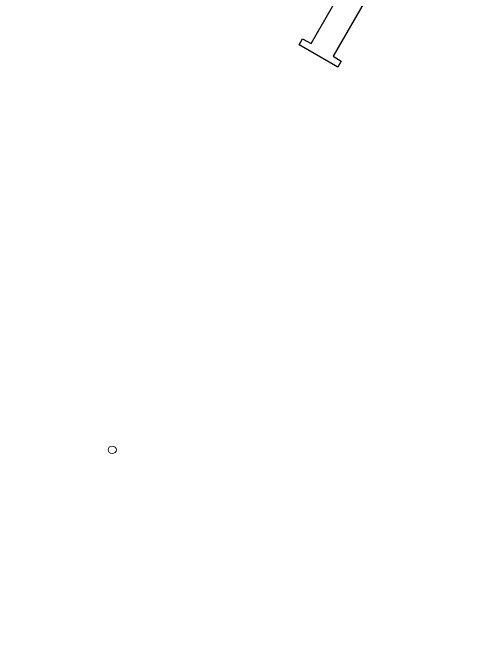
# Model space of a CAD drawing. Header units: millimetres. Extents: x -1775 to -1375, y 1217 to 1617.
# Drawn here: x -1583.4 to -1541.2, y 1395.3 to 1452.5 of the extents above; entities that cross this region are included whole.
import ezdxf

# ---------------------------------------------------------------- set-up
doc = ezdxf.new("R2010")
doc.units = ezdxf.units.MM
doc.header["$MEASUREMENT"] = 0
doc.layers.add('layer 1', color=7, linetype='Continuous')

msp = doc.modelspace()

# ---------------------------------------------------------------- linework, layer by layer
at = {"layer": 'layer 1', "color": 250, "lineweight": 20}
for major_axis, ratio in [((0, 73.3232), 1), ((0, 70.9643), 1), ((0.3763, 0), 0.912304)]:
    msp.add_ellipse((-1574.3533, 1412.6137), major_axis=major_axis, ratio=ratio, dxfattribs=at)
at = {"layer": 'layer 1', "color": 30}
msp.add_open_spline([(-1574.767, 1617.1094), (-1464.31, 1617.1094), (-1374.767, 1527.5664), (-1374.767, 1417.1094), (-1374.767, 1417.1094), (-1374.767, 1306.6524), (-1464.31, 1217.1094), (-1574.767, 1217.1094), (-1574.767, 1217.1094), (-1685.224, 1217.1094), (-1774.767, 1306.6524), (-1774.767, 1417.1094), (-1774.767, 1417.1094), (-1774.767, 1527.5664), (-1685.224, 1617.1094), (-1574.767, 1617.1094)], degree=3, knots=[0, 0, 0, 0, 0.2, 0.2, 0.2, 0.2, 0.4, 0.4, 0.4, 0.4, 0.6, 0.6, 0.6, 0.6, 1, 1, 1, 1], dxfattribs=at)
at = {"layer": 'layer 1', "color": 232, "lineweight": 20}
msp.add_open_spline([(-1574.767, 1617.1094), (-1464.31, 1617.1094), (-1374.767, 1527.5664), (-1374.767, 1417.1094), (-1374.767, 1417.1094), (-1374.767, 1306.6524), (-1464.31, 1217.1094), (-1574.767, 1217.1094), (-1574.767, 1217.1094), (-1685.224, 1217.1094), (-1774.767, 1306.6524), (-1774.767, 1417.1094), (-1774.767, 1417.1094), (-1774.767, 1527.5664), (-1685.224, 1617.1094), (-1574.767, 1617.1094)], degree=3, knots=[0, 0, 0, 0, 0.2, 0.2, 0.2, 0.2, 0.4, 0.4, 0.4, 0.4, 0.6, 0.6, 0.6, 0.6, 1, 1, 1, 1], dxfattribs=at)
at = {"layer": 'layer 1', "color": 250}
msp.add_open_spline([(-1545.393, 1463.7616), (-1545.393, 1463.7616), (-1546.502, 1464.4019), (-1546.502, 1464.4019), (-1546.502, 1464.4019), (-1548.8502, 1462.8446), (-1549.8241, 1462.3618), (-1551.5801, 1461.8558), (-1551.5801, 1461.8558), (-1551.5801, 1461.8558), (-1551.9501, 1461.2149), (-1551.9501, 1461.2149), (-1551.9501, 1461.2149), (-1551.9501, 1461.2149), (-1550.4147, 1461.5949), (-1550.4147, 1461.5949), (-1550.4147, 1461.5949), (-1549.6885, 1461.777), (-1549.4894, 1461.7886), (-1549.3564, 1461.7118), (-1549.3564, 1461.7118), (-1549.312, 1461.6862), (-1549.3087, 1461.5895), (-1549.3635, 1461.4946), (-1549.3635, 1461.4946), (-1549.3635, 1461.4946), (-1556.2186, 1449.6212), (-1556.2186, 1449.6212), (-1556.2186, 1449.6212), (-1556.2186, 1449.6212), (-1556.995, 1450.0694), (-1556.995, 1450.0694), (-1556.995, 1450.0694), (-1556.995, 1450.0694), (-1557.3104, 1449.5231), (-1557.3104, 1449.5231), (-1557.3104, 1449.5231), (-1557.3104, 1449.5231), (-1553.7947, 1447.4934), (-1553.7947, 1447.4934), (-1553.7947, 1447.4934), (-1553.7947, 1447.4934), (-1553.4793, 1448.0396), (-1553.4793, 1448.0396), (-1553.4793, 1448.0396), (-1553.4793, 1448.0396), (-1554.2224, 1448.4686), (-1554.2224, 1448.4686), (-1554.2224, 1448.4686), (-1554.2224, 1448.4686), (-1545.393, 1463.7616), (-1545.393, 1463.7616)], degree=3, knots=[0, 0, 0, 0, 0.0714286, 0.0714286, 0.0714286, 0.0714286, 0.1428571, 0.1428571, 0.1428571, 0.1428571, 0.2142857, 0.2142857, 0.2142857, 0.2142857, 0.2857143, 0.2857143, 0.2857143, 0.2857143, 0.3571429, 0.3571429, 0.3571429, 0.3571429, 0.4285714, 0.4285714, 0.4285714, 0.4285714, 0.5, 0.5, 0.5, 0.5, 0.5714286, 0.5714286, 0.5714286, 0.5714286, 0.6428571, 0.6428571, 0.6428571, 0.6428571, 0.7142857, 0.7142857, 0.7142857, 0.7142857, 0.7857143, 0.7857143, 0.7857143, 0.7857143, 0.8571429, 0.8571429, 0.8571429, 0.8571429, 1, 1, 1, 1], dxfattribs=at)

doc.saveas('drawing.dxf')
